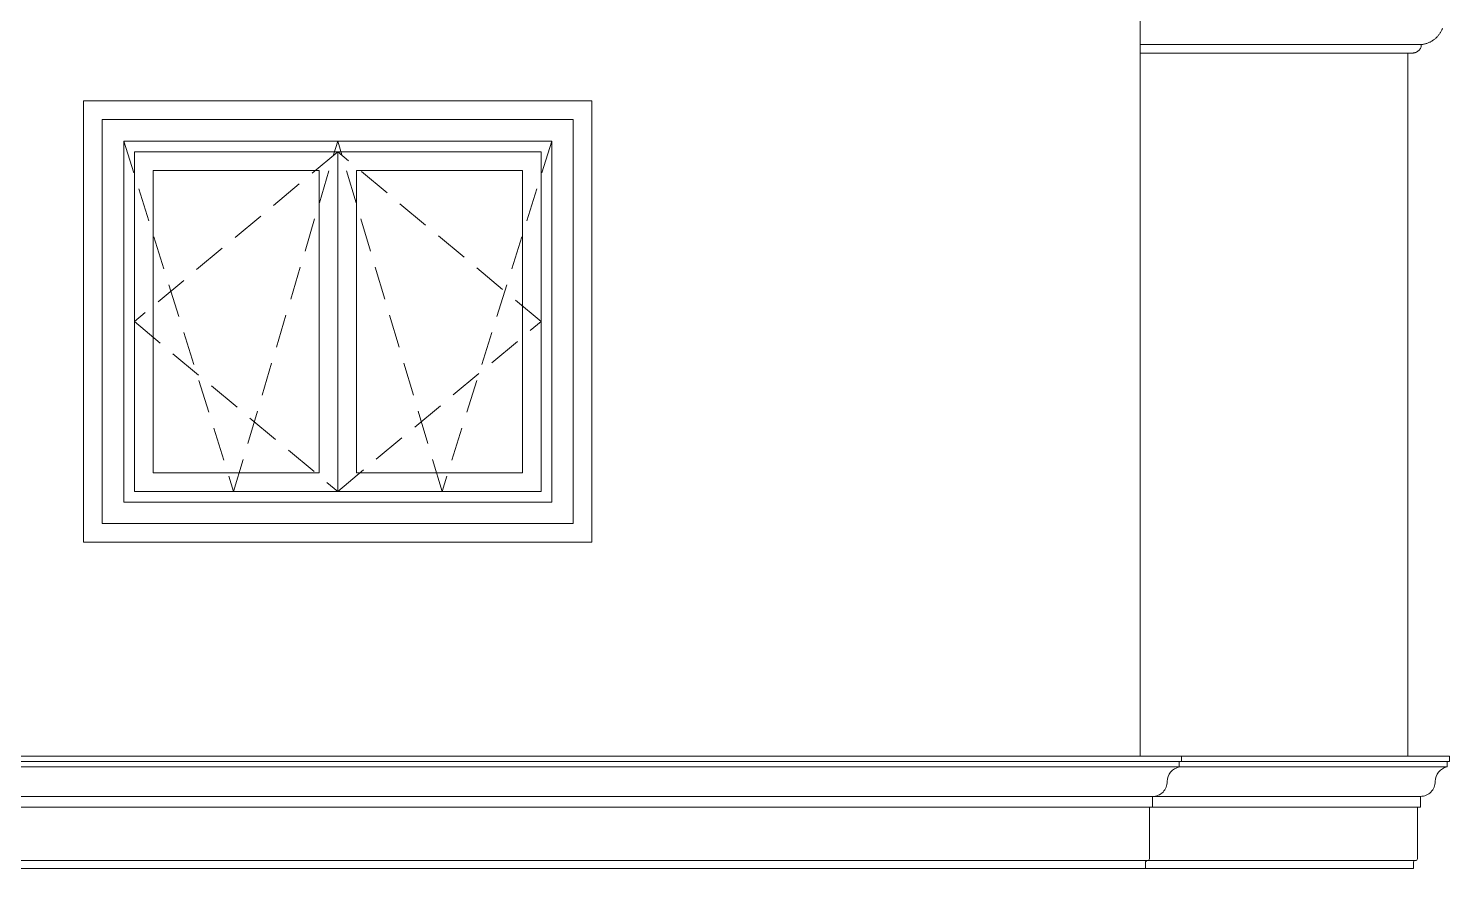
# Model space of a CAD drawing. Header units: millimetres. Extents: x -78046 to 260989, y -99288 to 158505.
# Drawn here: x 209718 to 215031, y 4247 to 7387 of the extents above; entities that cross this region are included whole.
import ezdxf

# ---------------------------------------------------------------- set-up
doc = ezdxf.new("R2010")
doc.units = ezdxf.units.MM
doc.header["$LTSCALE"] = 100
doc.linetypes.add('HIDDEN', pattern=[0.375, 0.25, -0.125])
for name, color, linetype, lineweight in [('-DOOR', 137, 'Continuous', 9), ('-HATCH', 8, 'Continuous', 5), ('-HIDE', 3, 'HIDDEN', 13), ('-LINE1', 7, 'Continuous', 18)]:
    doc.layers.add(name, color=color, linetype=linetype, lineweight=lineweight)

msp = doc.modelspace()

# ---------------------------------------------------------------- linework, layer by layer
at = {"layer": '-DOOR', "lineweight": 9}
msp.add_line((210874.6, 6926), (210874.6, 5656.5), dxfattribs=at)
for points in [[(210114.5, 6926), (211634.7, 6926), (211634.7, 5656.5), (210114.5, 5656.5)], [(210804.6, 6856), (210184.5, 6856), (210184.5, 5726.5), (210804.6, 5726.5)], [(211564.7, 6856), (210944.6, 6856), (210944.6, 5726.5), (211564.7, 5726.5)]]:
    msp.add_lwpolyline(points, close=True, dxfattribs=at)
at = {"layer": '-HATCH'}
for p, q in [((214875.1, 7326.4), (213873.8, 7326.4)), ((214925, 7326.4), (214875.1, 7326.4)), ((215021.5, 4646.6), (206873.8, 4646.6)), ((215020.7, 4626.6), (206873.8, 4626.6)), ((214921.5, 4516.6), (206873.8, 4516.6)), ((214910.3, 4476.7), (206873.8, 4476.7)), ((214905.4, 4277.2), (206873.8, 4277.2))]:
    msp.add_line(p, q, dxfattribs=at)
msp.add_lwpolyline([(209994.5, 7046), (211754.7, 7046), (211754.7, 5536.5), (209994.5, 5536.5)], close=True, dxfattribs=at)
msp.add_lwpolyline([(209994.5, 7046), (211754.7, 7046), (211754.7, 5536.5), (209994.5, 5536.5)], close=True, dxfattribs=at)
at = {"layer": '-HIDE', "ltscale": 5}
for points in [[(210074.5, 6966), (210484.9, 5656.5), (210874.6, 6966)], [(211674.7, 6966), (211264.3, 5656.5), (210874.6, 6966)]]:
    msp.add_lwpolyline(points, dxfattribs=at)
msp.add_lwpolyline([(210874.6, 6926), (210114.5, 6291.3), (210874.6, 5656.5), (211634.7, 6291.3)], close=True, dxfattribs=at)
at = {"layer": '-LINE1', "color": 0, "lineweight": 20}
for p, q in [((213873.8, 4666.7), (213873.8, 11166.7)), ((215003.1, 7385.8), (215002.2, 7383.5)), ((215004, 7388.2), (215003.1, 7385.8)), ((214945.4, 7331.1), (214942.9, 7330.3)), ((214947.9, 7332), (214945.4, 7331.1)), ((214950.3, 7333), (214947.9, 7332)), ((214952.7, 7334), (214950.3, 7333)), ((214955.1, 7335), (214952.7, 7334)), ((214957.4, 7336.2), (214955.1, 7335)), ((214959.7, 7337.4), (214957.4, 7336.2)), ((214962, 7338.6), (214959.7, 7337.4)), ((214964.3, 7339.9), (214962, 7338.6)), ((214966.5, 7341.3), (214964.3, 7339.9)), ((214968.6, 7342.7), (214966.5, 7341.3)), ((214970.7, 7344.2), (214968.6, 7342.7)), ((214972.8, 7345.7), (214970.7, 7344.2)), ((214974.8, 7347.3), (214972.8, 7345.7)), ((214976.8, 7349), (214974.8, 7347.3)), ((214978.8, 7350.7), (214976.8, 7349)), ((214980.7, 7352.4), (214978.8, 7350.7)), ((214982.5, 7354.2), (214980.7, 7352.4)), ((214984.3, 7356), (214982.5, 7354.2)), ((214986, 7357.9), (214984.3, 7356)), ((214987.7, 7359.8), (214986, 7357.9)), ((214989.3, 7361.8), (214987.7, 7359.8)), ((214990.9, 7363.8), (214989.3, 7361.8)), ((214992.4, 7365.9), (214990.9, 7363.8)), ((214993.8, 7367.9), (214992.4, 7365.9)), ((214995.2, 7370.1), (214993.8, 7367.9)), ((214996.5, 7372.2), (214995.2, 7370.1)), ((214997.8, 7374.4), (214996.5, 7372.2)), ((214999, 7376.6), (214997.8, 7374.4)), ((215000.1, 7378.9), (214999, 7376.6)), ((215001.2, 7381.2), (215000.1, 7378.9)), ((215002.2, 7383.5), (215001.2, 7381.2)), ((213873.8, 7294.9), (214875.1, 7294.9)), ((214874.1, 4666.8), (214874.1, 7294.9)), ((214874.1, 4666.8), (214874.1, 7294.6)), ((214891.8, 7294.9), (214875.1, 7294.9)), ((214893.9, 7295), (214891.8, 7294.9)), ((214896.1, 7295.2), (214893.9, 7295)), ((214898.2, 7295.5), (214896.1, 7295.2)), ((214900.4, 7296), (214898.2, 7295.5)), ((214902.4, 7296.6), (214900.4, 7296)), ((214904.5, 7297.3), (214902.4, 7296.6)), ((214906.5, 7298.1), (214904.5, 7297.3)), ((214908.4, 7299.1), (214906.5, 7298.1)), ((214910.2, 7300.2), (214908.4, 7299.1)), ((214912, 7301.4), (214910.2, 7300.2)), ((214913.7, 7302.7), (214912, 7301.4)), ((214915.3, 7304.1), (214913.7, 7302.7)), ((214916.7, 7305.6), (214915.3, 7304.1)), ((214918.1, 7307.2), (214916.7, 7305.6)), ((214919.4, 7308.9), (214918.1, 7307.2)), ((214920.5, 7310.6), (214919.4, 7308.9)), ((214921.6, 7312.5), (214920.5, 7310.6)), ((214922.5, 7314.3), (214921.6, 7312.5)), ((214923.2, 7316.3), (214922.5, 7314.3)), ((214923.9, 7318.2), (214923.2, 7316.3)), ((214924.4, 7320.3), (214923.9, 7318.2)), ((214924.7, 7322.3), (214924.4, 7320.3)), ((214924.9, 7324.3), (214924.7, 7322.3)), ((214925, 7326.4), (214924.9, 7324.3)), ((214927.6, 7326.8), (214925, 7326.4)), ((214930.2, 7327.2), (214927.6, 7326.8)), ((214932.8, 7327.7), (214930.2, 7327.2)), ((214935.3, 7328.2), (214932.8, 7327.7)), ((214937.9, 7328.9), (214935.3, 7328.2)), ((214940.4, 7329.6), (214937.9, 7328.9)), ((214942.9, 7330.3), (214940.4, 7329.6))]:
    msp.add_line(p, q, dxfattribs=at)
for points in [[(209924.5, 7116), (211824.7, 7116), (211824.7, 5466.5), (209924.5, 5466.5)], [(210074.5, 6966), (211674.7, 6966), (211674.7, 5616.5), (210074.5, 5616.5)]]:
    msp.add_lwpolyline(points, close=True, dxfattribs=at)
for points in [[(206873.8, 4666.7), (215030.5, 4666.7), (215030.5, 4646.8), (215021.5, 4646.8), (215021.5, 4626.8, 0.352281), (214976.5, 4572.6, -0.425458), (214921.5, 4516.8), (214921.5, 4476.9), (214910.3, 4476.9), (214910.3, 4284.3, -0.412335), (214902.5, 4276.7, 0.406708), (214895.3, 4269.3), (214895.3, 4246.6), (206873.7, 4246.6)], [(214029, 4666.6), (214029, 4646.6), (214020, 4646.6), (214020, 4626.6, 0.352281), (213975, 4572.4, -0.425458), (213920, 4516.6), (213920, 4476.7), (213908.7, 4476.7), (213908.7, 4284.1, -0.412335), (213900.9, 4276.5, 0.406708), (213893.7, 4269.1), (213893.7, 4247.1), (206873.8, 4247.1)]]:
    msp.add_lwpolyline(points, format="xyb", dxfattribs=at)

doc.saveas('drawing.dxf')
